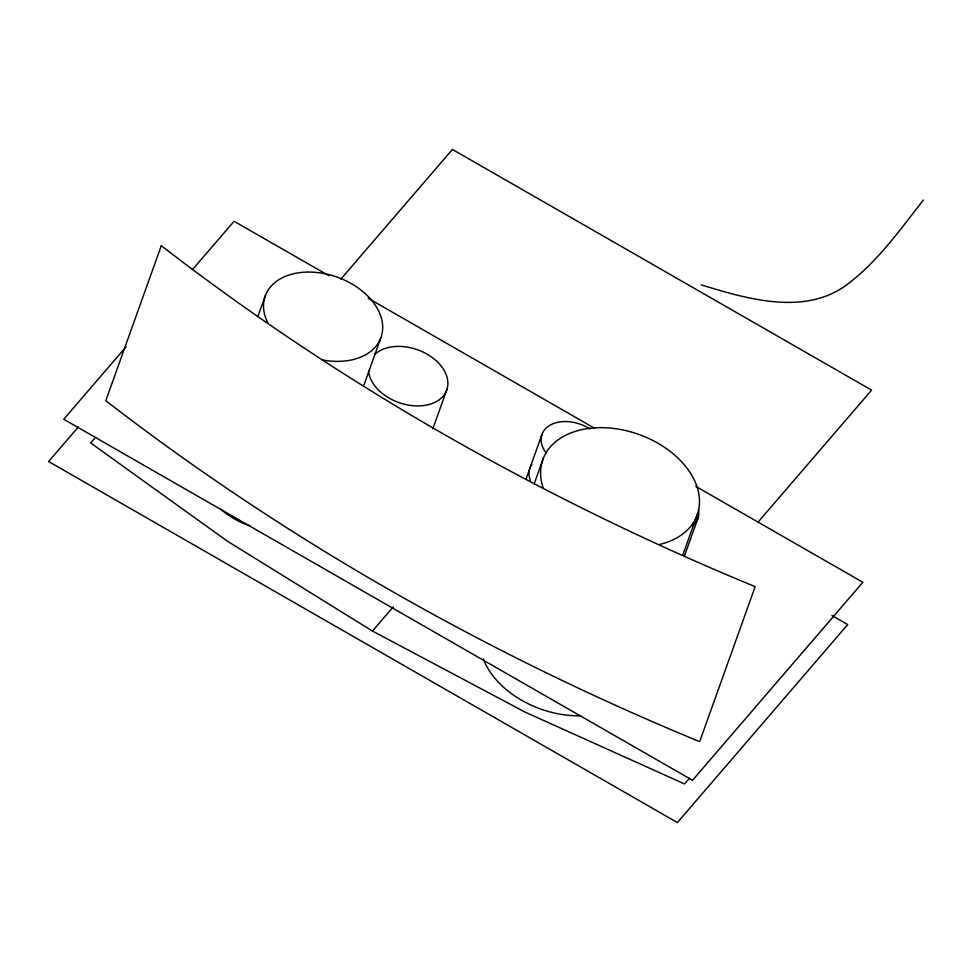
<?xml version="1.0" encoding="UTF-8"?>
<svg xmlns="http://www.w3.org/2000/svg" width="972" height="972" viewBox="0 0 972 972"><rect width="100%" height="100%" fill="white"/><g stroke="black" fill="none" stroke-linecap="round" stroke-linejoin="round"><path stroke-width="1.46" d="M258.224 315.548L265.368 295.61M364.026 384.851L380.854 337.831M432.856 428.701L446.998 389.201M526.168 478.601L541.817 434.921M534.187 483.849L543.372 458.201M682.83 554.976L697.629 513.666M684.507 555.79L698.127 517.748M923.4 200.013C900.327 229.319 878.506 260.508 848.605 283.399C806.019 316.629 747.675 299.024 701.274 284.905M126.117 346.737L63.739 419.26L692.526 780.285L862.857 582.289L695.794 486.377M192.468 269.621L234.058 221.264L328.779 275.647M78.307 427L48.6 461.53L677.399 822.555L847.718 624.559L831.935 615.495M95.596 437.242L90.675 442.965L227.132 541.015L372.458 631.047L525.378 712.257L684.531 783.93L689.452 778.208M340.832 279.146L452.417 149.445L871.605 390.124L758.063 522.122M372.458 631.047L393.186 606.953M368.242 298.307L594.5 428.215M543.008 487.482A81.988 56.012 19.7 0 1 593.77 427.923A81.988 56.012 19.7 0 1 692.392 476.341A81.988 56.012 19.7 0 1 659.223 544.539M530.323 480.265A32.793 22.405 19.7 0 1 531.83 464.422M546.215 453.11A32.793 22.405 19.7 0 1 550.346 425.007A32.793 22.405 19.7 0 1 589.992 428.944M268.053 323.397A61.491 42.015 19.7 0 1 307.905 272.063A61.491 42.015 19.7 0 1 382.251 322.048A61.491 42.015 19.7 0 1 322.412 359.932M698.491 509.607A32.793 22.405 19.7 0 1 692.55 525.706M374.657 354.586A40.994 28.006 19.7 0 1 438.712 363.188A40.994 28.006 19.7 0 1 423.039 405.628A40.994 28.006 19.7 0 1 368.534 371.183M580.782 715.793A81.988 56.012 19.7 0 1 483.339 659.016M250.096 525.925A61.491 42.015 19.7 0 1 220.571 508.976M161.291 245.709L105.802 400.695A1867.406 1275.944 19.7 0 0 699.67 741.66L755.159 586.675A1867.406 1275.944 19.7 0 1 161.291 245.709"/></g></svg>
